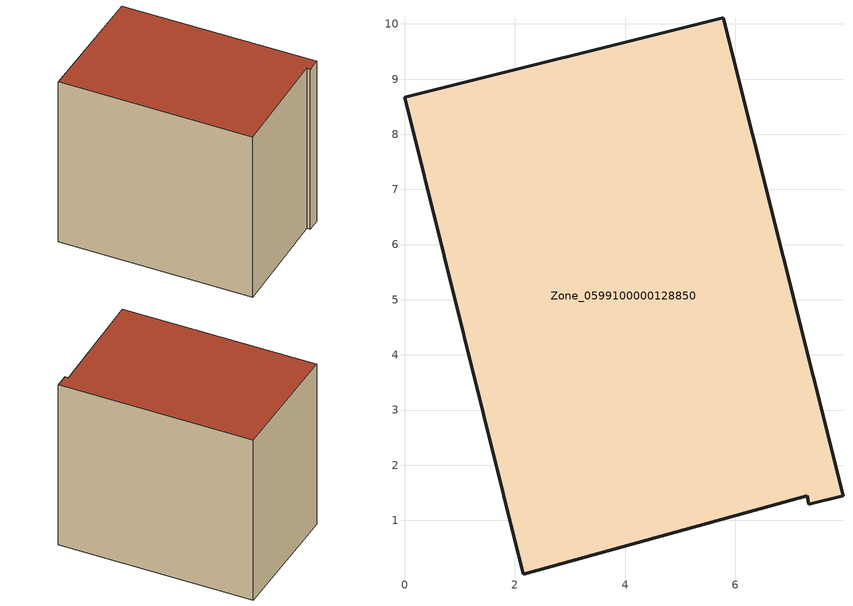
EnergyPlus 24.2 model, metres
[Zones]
Zone_0599100000128850
 floor ground (C_G): 7.3,1.45 2.15,0.03 0,8.67 5.78,10.11 7.95,1.45 7.33,1.29 z0
 wall outside (C_F): 7.95,1.45 5.78,10.11 0,8.67 2.15,0.03 7.3,1.45 7.33,1.29 7.95,1.45 z0:8.09
 roof outside (C_R): 7.33,1.29 7.95,1.45 5.78,10.11 0,8.67 2.15,0.03 7.3,1.45 z8.09
[BUILDING]
Pand.0599100000128850: North Axis=0; Terrain=City; Loads Convergence Tolerance Value=0.04; Temperature Convergence Tolerance Value=0.4; Solar Distribution=FullExterior; Maximum Number of Warmup Days=25; Minimum Number of Warmup Days=1
[Site:Location]
Rotterdam.The.Hague.AP_ZH_NLD Design_Conditions: Latitude=51.96; Longitude=4.45; Time Zone=1; Elevation=-4.5
[SITE:GROUNDTEMPERATURE:BUILDINGSURFACE]
18, 18, 18, 18, 18, 18, 18, 18, 18, 18, 18, 18
[MATERIAL] Thermal Absorptance=0.9; Solar Absorptance=0.7; Visible Absorptance=0.7
Name | Roughness | Thickness | Conductivity | Density | Specific Heat
G.TI.1965-1974 | MediumSmooth | 0.15 | 0.882353 | 540 | 1210
F.TI.1965-1974 | Rough | 0.3 | 0.697674 | 1920 | 840
R.TI.1965-1974 | MediumRough | 0.2 | 0.232558 | 1500 | 1000
[CONSTRUCTION]
C_G: G.TI.1965-1974
C_F: F.TI.1965-1974
C_R: R.TI.1965-1974
[ZONE]
Zone_0599100000128850: Type=1; Multiplier=1; Ceiling Height=Autocalculate; Volume=Autocalculate; Floor Area=autocalculate; Part of Total Floor Area=Yes
[ZONEINFILTRATION:DESIGNFLOWRATE]
Infil_Zone_0599100000128850: Zone or ZoneList or Space or SpaceList=Zone_0599100000128850; Schedule=AlwaysOn; Design Flow Rate Calculation Method=Flow/Area; Flow Rate per Floor Area=0.003; Constant Term Coefficient=1; Temperature Term Coefficient=0; Velocity Term Coefficient=0; Velocity Squared Term Coefficient=0
[HVACTEMPLATE:ZONE:IDEALLOADSAIRSYSTEM]
Zone_0599100000128850: Maximum Heating Supply Air Temperature=50; Minimum Cooling Supply Air Temperature=13; Maximum Heating Supply Air Humidity Ratio=0.0156; Minimum Cooling Supply Air Humidity Ratio=0.0077; Heating Limit=NoLimit; Cooling Limit=NoLimit; Dehumidification Control Type=ConstantSensibleHeatRatio; Cooling Sensible Heat Ratio=0.7; Dehumidification Setpoint=60; Humidification Control Type=None; Humidification Setpoint=30; Outdoor Air Method=None; Outdoor Air Flow Rate per Person=0.00944; Outdoor Air Flow Rate per Zone Floor Area=0; Outdoor Air Flow Rate per Zone=0; Demand Controlled Ventilation Type=None; Outdoor Air Economizer Type=NoEconomizer; Heat Recovery Type=None; Sensible Heat Recovery Effectiveness=0.7; Latent Heat Recovery Effectiveness=0.65
[ZONECONTROL:THERMOSTAT]
ThermostatControl_Zone_0599100000128850: Zone or ZoneList=Zone_0599100000128850; Control Type Schedule=DualSetpointControlType; Control 1=Thermostat_Zone_0599100000128850; Temperature Difference Between Cutout And Setpoint=0
[THERMOSTATSETPOINT:DUALSETPOINT]
Thermostat_Zone_0599100000128850: Heating Setpoint Temperature Schedule=HeatingSetpoint_Zone_0599100000128850; Cooling Setpoint Temperature Schedule=CoolingSetpoint_Zone_0599100000128850
[SCHEDULE:COMPACT]
HeatingSetpoint_Zone_0599100000128850: Through: 12/31, For: AllDays, Until: 24:00, 21
CoolingSetpoint_Zone_0599100000128850: Through: 12/31, For: AllDays, Until: 24:00, 24
DualSetpointControlType: Through: 12/31, For: AllDays, Until: 24:00, 4
AlwaysOn: Through: 12/31, For: AllDays, Until: 24:00, 1
